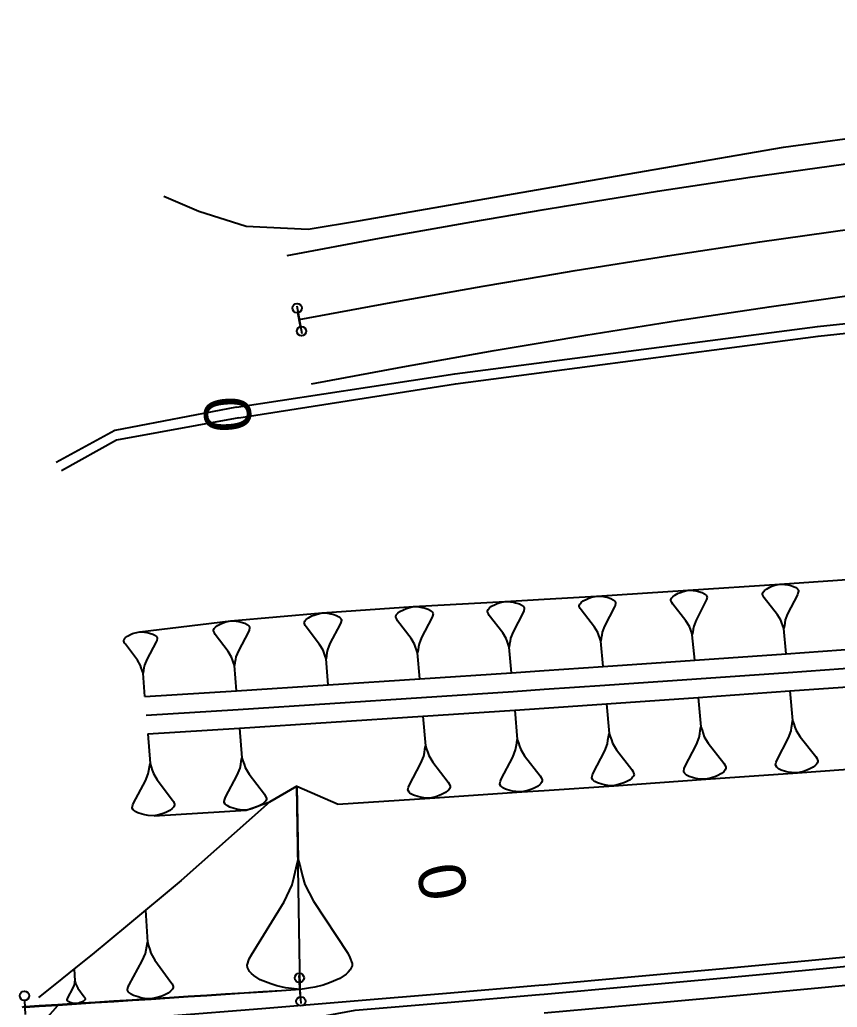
# Model space of a CAD drawing. Extents: x 389565 to 391267, y 804651 to 804848.
# Drawn here: x 390571.9 to 390615.7, y 804731.2 to 804784 of the extents above; entities that cross this region are included whole.
import ezdxf
from ezdxf.enums import TextEntityAlignment as Align

# ---------------------------------------------------------------- set-up
doc = ezdxf.new("R2010")
doc.units = 0
doc.layers.get('0').update_dxf_attribs({"linetype": 'CONTINUOUS'})
doc.styles.add('ARIAL', font='ARIAL.FON')

msp = doc.modelspace()

# ---------------------------------------------------------------- linework, layer by layer
at = {"color": 3}
for p, q in [((390586.7473, 804768.7157), (390587.0287, 804767.2423)), ((390586.98, 804731.3834), (390586.8824, 804732.8802))]:
    msp.add_line(p, q, dxfattribs=at)
at = {"color": 1}
for p, q in [((390586.9593, 804767.6058), (390586.8167, 804768.3522)), ((390586.9559, 804731.7527), (390586.9065, 804732.5109)), ((390572.2362, 804730.7934), (390572.1868, 804731.5516))]:
    msp.add_line(p, q, dxfattribs=at)
at = {"color": 7}
for p, q in [((390612.1886, 804753.7109), (390612.3386, 804753.764)), ((390612.3386, 804753.764), (390612.6038, 804753.828)), ((390612.6038, 804753.828), (390612.8764, 804753.8152)), ((390612.8764, 804753.8152), (390613.0337, 804753.7914)), ((390613.0337, 804753.7914), (390613.1527, 804753.764)), ((390613.1527, 804753.764), (390613.3521, 804753.7055)), ((390606.8812, 804753.1534), (390606.99, 804753.2414)), ((390606.99, 804753.2414), (390607.1759, 804753.3365)), ((390607.1759, 804753.3365), (390607.2882, 804753.3859)), ((390607.2882, 804753.3859), (390607.4391, 804753.4389)), ((390607.4391, 804753.4389), (390607.706, 804753.5026)), ((390607.706, 804753.5026), (390607.9799, 804753.489)), ((390607.9799, 804753.489), (390608.138, 804753.4647)), ((390608.138, 804753.4647), (390608.2575, 804753.4368)), ((390608.2575, 804753.4368), (390608.4578, 804753.3775)), ((390608.4578, 804753.3775), (390608.5808, 804753.311)), ((390608.5808, 804753.311), (390608.623, 804753.2759)), ((390608.623, 804753.2759), (390608.6652, 804753.2409)), ((390608.6652, 804753.2409), (390608.711, 804753.1672)), ((390611.6837, 804753.3139), (390611.7148, 804753.3944)), ((390611.6873, 804753.2755), (390611.6837, 804753.3139)), ((390611.7367, 804753.1639), (390611.6873, 804753.2755)), ((390611.7148, 804753.3944), (390611.7495, 804753.4365)), ((390611.7495, 804753.4365), (390611.7843, 804753.4786)), ((390611.7843, 804753.4786), (390611.8922, 804753.5664)), ((390611.8922, 804753.5664), (390612.077, 804753.6615)), ((390612.077, 804753.6615), (390612.1886, 804753.7109)), ((390613.5497, 804753.2591), (390613.0265, 804752.2401)), ((390613.3521, 804753.7055), (390613.4746, 804753.6396)), ((390613.4746, 804753.6396), (390613.5167, 804753.6049)), ((390613.5167, 804753.6049), (390613.5588, 804753.5701)), ((390613.5807, 804753.3396), (390613.5497, 804753.2591)), ((390613.5588, 804753.5701), (390613.6045, 804753.4969)), ((390613.6082, 804753.4585), (390613.5807, 804753.3396)), ((390613.6045, 804753.4969), (390613.6082, 804753.4585)), ((390597.1762, 804752.6413), (390597.3663, 804752.7374)), ((390597.3663, 804752.7374), (390597.481, 804752.7871)), ((390597.481, 804752.7871), (390597.6351, 804752.8404)), ((390597.6351, 804752.8404), (390597.9075, 804752.9039)), ((390597.9075, 804752.9039), (390598.1867, 804752.8887)), ((390598.1867, 804752.8887), (390598.3478, 804752.8632)), ((390598.3478, 804752.8632), (390598.4694, 804752.8341)), ((390598.4694, 804752.8341), (390598.6733, 804752.7726)), ((390598.6733, 804752.7726), (390598.7984, 804752.7042)), ((390598.7984, 804752.7042), (390598.8413, 804752.6682)), ((390601.8737, 804752.6738), (390601.9056, 804752.7551)), ((390601.9056, 804752.7551), (390601.9409, 804752.7975)), ((390601.9409, 804752.7975), (390601.9763, 804752.8399)), ((390601.9763, 804752.8399), (390602.086, 804752.9283)), ((390602.086, 804752.9283), (390602.2735, 804753.0236)), ((390602.2735, 804753.0236), (390602.3867, 804753.0731)), ((390602.3867, 804753.0731), (390602.5388, 804753.126)), ((390602.5388, 804753.126), (390602.8076, 804753.1895)), ((390602.8076, 804753.1895), (390603.0834, 804753.1751)), ((390603.0834, 804753.1751), (390603.2425, 804753.1503)), ((390603.2425, 804753.1503), (390603.3627, 804753.1219)), ((390603.3627, 804753.1219), (390603.5643, 804753.0617)), ((390603.5643, 804753.0617), (390603.688, 804752.9944)), ((390603.688, 804752.9944), (390603.7304, 804752.959)), ((390603.7304, 804752.959), (390603.7728, 804752.9236)), ((390603.7728, 804752.9236), (390603.8187, 804752.8493)), ((390603.8222, 804752.8104), (390603.7939, 804752.6902)), ((390603.8187, 804752.8493), (390603.8222, 804752.8104)), ((390606.7797, 804752.9881), (390606.8112, 804753.0689)), ((390606.7833, 804752.9495), (390606.7797, 804752.9881)), ((390606.8326, 804752.8372), (390606.7833, 804752.9495)), ((390606.8112, 804753.0689), (390606.8462, 804753.1112)), ((390606.8784, 804752.7635), (390606.8326, 804752.8372)), ((390606.8462, 804753.1112), (390606.8812, 804753.1534)), ((390607.586, 804751.8552), (390606.8784, 804752.7635)), ((390608.6553, 804752.9283), (390608.1268, 804751.9053)), ((390608.6867, 804753.0091), (390608.6553, 804752.9283)), ((390608.7146, 804753.1286), (390608.6867, 804753.0091)), ((390608.711, 804753.1672), (390608.7146, 804753.1286)), ((390611.7825, 804753.0908), (390611.7367, 804753.1639)), ((390612.4886, 804752.1889), (390611.7825, 804753.0908)), ((390587.5664, 804752.1233), (390587.6824, 804752.1729)), ((390587.6824, 804752.1729), (390587.838, 804752.2258)), ((390587.838, 804752.2258), (390588.113, 804752.2885)), ((390588.113, 804752.2885), (390588.3945, 804752.2718)), ((390588.3945, 804752.2718), (390588.5567, 804752.2452)), ((390588.5567, 804752.2452), (390588.6793, 804752.2153)), ((390588.6793, 804752.2153), (390588.8846, 804752.1522)), ((390592.0475, 804752.1008), (390592.0806, 804752.184)), ((390592.0806, 804752.184), (390592.1171, 804752.2273)), ((390592.1171, 804752.2273), (390592.1536, 804752.2706)), ((390592.1536, 804752.2706), (390592.2665, 804752.3606)), ((390592.2665, 804752.3606), (390592.4592, 804752.4574)), ((390592.4592, 804752.4574), (390592.5755, 804752.5074)), ((390592.5755, 804752.5074), (390592.7317, 804752.5609)), ((390592.7317, 804752.5609), (390593.0075, 804752.6246)), ((390593.0075, 804752.6246), (390593.2902, 804752.6085)), ((390593.2902, 804752.6085), (390593.4532, 804752.5822)), ((390593.4532, 804752.5822), (390593.5763, 804752.5525)), ((390593.5763, 804752.5525), (390593.7825, 804752.4897)), ((390593.7825, 804752.4897), (390593.909, 804752.4201)), ((390593.909, 804752.4201), (390593.9523, 804752.3836)), ((390593.9523, 804752.3836), (390593.9956, 804752.3471)), ((390593.9956, 804752.3471), (390594.0423, 804752.2707)), ((390594.0457, 804752.2308), (390594.016, 804752.1078)), ((390594.0423, 804752.2707), (390594.0457, 804752.2308)), ((390596.9605, 804752.3842), (390596.993, 804752.4664)), ((390596.964, 804752.3448), (390596.9605, 804752.3842)), ((390597.0138, 804752.2301), (390596.964, 804752.3448)), ((390596.993, 804752.4664), (390597.029, 804752.5093)), ((390597.0601, 804752.1547), (390597.0138, 804752.2301)), ((390597.029, 804752.5093), (390597.0649, 804752.5521)), ((390597.0649, 804752.5521), (390597.1762, 804752.6413)), ((390598.8724, 804752.3137), (390598.3284, 804751.2734)), ((390598.8413, 804752.6682), (390598.8841, 804752.6323)), ((390598.9048, 804752.3959), (390598.8724, 804752.3137)), ((390598.8841, 804752.6323), (390598.9304, 804752.557)), ((390598.9339, 804752.5176), (390598.9048, 804752.3959)), ((390598.9304, 804752.557), (390598.9339, 804752.5176)), ((390601.8772, 804752.6349), (390601.8737, 804752.6738)), ((390601.9266, 804752.5217), (390601.8772, 804752.6349)), ((390601.9725, 804752.4474), (390601.9266, 804752.5217)), ((390602.6827, 804751.531), (390601.9725, 804752.4474)), ((390603.762, 804752.6089), (390603.2273, 804751.5802)), ((390603.7939, 804752.6902), (390603.762, 804752.6089)), ((390612.6716, 804751.8962), (390612.4886, 804752.1889)), ((390613.0265, 804752.2401), (390612.9021, 804751.9181)), ((390582.5059, 804751.6176), (390582.6931, 804751.7105)), ((390582.6931, 804751.7105), (390582.8061, 804751.7585)), ((390582.8061, 804751.7585), (390582.9577, 804751.8095)), ((390582.9577, 804751.8095), (390583.2254, 804751.8699)), ((390583.2254, 804751.8699), (390583.4993, 804751.8529)), ((390583.4993, 804751.8529), (390583.6571, 804751.8267)), ((390583.6571, 804751.8267), (390583.7762, 804751.7973)), ((390583.7762, 804751.7973), (390583.9758, 804751.7354)), ((390583.9758, 804751.7354), (390584.0981, 804751.6674)), ((390584.0981, 804751.6674), (390584.1399, 804751.6318)), ((390587.1555, 804751.7692), (390587.1887, 804751.8519)), ((390587.1588, 804751.7294), (390587.1555, 804751.7692)), ((390587.2084, 804751.6135), (390587.1588, 804751.7294)), ((390587.1887, 804751.8519), (390587.2251, 804751.895)), ((390587.2251, 804751.895), (390587.2616, 804751.938)), ((390587.2616, 804751.938), (390587.3743, 804752.0274)), ((390587.3743, 804752.0274), (390587.5664, 804752.1233)), ((390589.083, 804751.6884), (390588.5292, 804750.6422)), ((390588.8846, 804752.1522), (390589.0104, 804752.0826)), ((390589.0104, 804752.0826), (390589.0534, 804752.0461)), ((390589.0534, 804752.0461), (390589.0964, 804752.0097)), ((390589.1161, 804751.7712), (390589.083, 804751.6884)), ((390589.0964, 804752.0097), (390589.1427, 804751.9335)), ((390589.146, 804751.8937), (390589.1161, 804751.7712)), ((390589.1427, 804751.9335), (390589.146, 804751.8937)), ((390592.0509, 804752.0609), (390592.0475, 804752.1008)), ((390592.101, 804751.9446), (390592.0509, 804752.0609)), ((390592.1477, 804751.8682), (390592.101, 804751.9446)), ((390592.871, 804750.9252), (390592.1477, 804751.8682)), ((390593.9829, 804752.0246), (390593.4295, 804750.9728)), ((390594.016, 804752.1078), (390593.9829, 804752.0246)), ((390597.7768, 804751.2251), (390597.0601, 804752.1547)), ((390607.7692, 804751.5605), (390607.586, 804751.8552)), ((390608.1268, 804751.9053), (390608.001, 804751.582)), ((390612.7246, 804751.7462), (390612.6716, 804751.8962)), ((390612.7777, 804751.5962), (390612.7246, 804751.7462)), ((390612.8783, 804751.7608), (390612.8545, 804751.6035)), ((390612.9021, 804751.9181), (390612.8783, 804751.7608)), ((390577.6848, 804751.0484), (390577.8582, 804751.1339)), ((390577.8582, 804751.1339), (390577.9628, 804751.178)), ((390577.9628, 804751.178), (390578.1032, 804751.2249)), ((390578.1032, 804751.2249), (390578.3509, 804751.2802)), ((390578.3509, 804751.2802), (390578.6043, 804751.2638)), ((390578.6043, 804751.2638), (390578.7502, 804751.2391)), ((390578.7502, 804751.2391), (390578.8604, 804751.2117)), ((390578.8604, 804751.2117), (390579.0449, 804751.154)), ((390579.0449, 804751.154), (390579.1578, 804751.0907)), ((390582.2924, 804751.3669), (390582.3249, 804751.4474)), ((390582.2955, 804751.3282), (390582.2924, 804751.3669)), ((390582.3435, 804751.2153), (390582.2955, 804751.3282)), ((390582.3249, 804751.4474), (390582.3605, 804751.4892)), ((390582.3884, 804751.141), (390582.3435, 804751.2153)), ((390582.3605, 804751.4892), (390582.3961, 804751.5309)), ((390583.0848, 804750.2236), (390582.3884, 804751.141)), ((390582.3961, 804751.5309), (390582.5059, 804751.6176)), ((390584.1678, 804751.2836), (390583.6264, 804750.267)), ((390584.1399, 804751.6318), (390584.1817, 804751.5962)), ((390584.2003, 804751.3641), (390584.1678, 804751.2836)), ((390584.1817, 804751.5962), (390584.2265, 804751.5219)), ((390584.2296, 804751.4832), (390584.2003, 804751.3641)), ((390584.2265, 804751.5219), (390584.2296, 804751.4832)), ((390587.2547, 804751.5373), (390587.2084, 804751.6135)), ((390587.9728, 804750.5962), (390587.2547, 804751.5373)), ((390597.962, 804750.9237), (390597.7768, 804751.2251)), ((390598.3284, 804751.2734), (390598.1984, 804750.9444)), ((390602.8664, 804751.2339), (390602.6827, 804751.531)), ((390602.9193, 804751.0818), (390602.8664, 804751.2339)), ((390603.0998, 804751.2549), (390603.0749, 804751.0958)), ((390603.2273, 804751.5802), (390603.0998, 804751.2549)), ((390607.8221, 804751.4096), (390607.7692, 804751.5605)), ((390607.8751, 804751.2586), (390607.8221, 804751.4096)), ((390607.9281, 804751.1077), (390607.8751, 804751.2586)), ((390607.9524, 804751.2658), (390607.9281, 804751.1077)), ((390607.9767, 804751.4239), (390607.9524, 804751.2658)), ((390608.001, 804751.582), (390607.9767, 804751.4239)), ((390612.8307, 804751.4462), (390612.7777, 804751.5962)), ((390612.8545, 804751.6035), (390612.8307, 804751.4462)), ((390612.9588, 804750.1016), (390612.8307, 804751.4462)), ((390577.4867, 804750.817), (390577.5169, 804750.8913)), ((390577.4895, 804750.7812), (390577.4867, 804750.817)), ((390577.5336, 804750.6766), (390577.4895, 804750.7812)), ((390577.5169, 804750.8913), (390577.5499, 804750.9299)), ((390577.575, 804750.6078), (390577.5336, 804750.6766)), ((390577.5499, 804750.9299), (390577.583, 804750.9685)), ((390578.2171, 804749.7574), (390577.575, 804750.6078)), ((390577.583, 804750.9685), (390577.6848, 804751.0484)), ((390579.2214, 804750.7356), (390578.7182, 804749.7963)), ((390579.1578, 804751.0907), (390579.1964, 804751.0577)), ((390579.1964, 804751.0577), (390579.235, 804751.0247)), ((390579.2516, 804750.81), (390579.2214, 804750.7356)), ((390579.235, 804751.0247), (390579.2763, 804750.9559)), ((390579.2791, 804750.9201), (390579.2516, 804750.81)), ((390579.2763, 804750.9559), (390579.2791, 804750.9201)), ((390588.158, 804750.2914), (390587.9728, 804750.5962)), ((390588.5292, 804750.6422), (390588.3965, 804750.3111)), ((390593.0578, 804750.6197), (390592.871, 804750.9252)), ((390593.1113, 804750.4635), (390593.0578, 804750.6197)), ((390593.2971, 804750.6401), (390593.2708, 804750.4771)), ((390593.4295, 804750.9728), (390593.2971, 804750.6401)), ((390598.0153, 804750.7696), (390597.962, 804750.9237)), ((390598.0685, 804750.6154), (390598.0153, 804750.7696)), ((390598.1217, 804750.4613), (390598.0685, 804750.6154)), ((390598.1473, 804750.6223), (390598.1217, 804750.4613)), ((390598.1728, 804750.7834), (390598.1473, 804750.6223)), ((390598.1984, 804750.9444), (390598.1728, 804750.7834)), ((390602.9723, 804750.9297), (390602.9193, 804751.0818)), ((390603.0252, 804750.7776), (390602.9723, 804750.9297)), ((390603.0501, 804750.9367), (390603.0252, 804750.7776)), ((390603.148, 804749.416), (390603.0252, 804750.7776)), ((390603.0749, 804751.0958), (390603.0501, 804750.9367)), ((390608.0534, 804749.7558), (390607.9281, 804751.1077)), ((390583.2644, 804749.9265), (390583.0848, 804750.2236)), ((390583.6264, 804750.267), (390583.4964, 804749.9451)), ((390588.2109, 804750.1357), (390588.158, 804750.2914)), ((390588.2638, 804749.98), (390588.2109, 804750.1357)), ((390588.3699, 804750.1489), (390588.3433, 804749.9866)), ((390588.3965, 804750.3111), (390588.3699, 804750.1489)), ((390593.1647, 804750.3073), (390593.1113, 804750.4635)), ((390593.2182, 804750.1511), (390593.1647, 804750.3073)), ((390593.2445, 804750.3141), (390593.2182, 804750.1511)), ((390593.3372, 804748.7548), (390593.2182, 804750.1511)), ((390593.2708, 804750.4771), (390593.2445, 804750.3141)), ((390598.2426, 804749.0824), (390598.1217, 804750.4613)), ((390578.3825, 804749.4822), (390578.2171, 804749.7574)), ((390578.7182, 804749.7963), (390578.5972, 804749.4989)), ((390583.3154, 804749.7749), (390583.2644, 804749.9265)), ((390583.3665, 804749.6233), (390583.3154, 804749.7749)), ((390583.4176, 804749.4716), (390583.3665, 804749.6233)), ((390583.4439, 804749.6295), (390583.4176, 804749.4716)), ((390583.4702, 804749.7873), (390583.4439, 804749.6295)), ((390583.4964, 804749.9451), (390583.4702, 804749.7873)), ((390588.3167, 804749.8243), (390588.2638, 804749.98)), ((390588.3433, 804749.9866), (390588.3167, 804749.8243)), ((390588.4317, 804748.4332), (390588.3167, 804749.8243)), ((390578.4294, 804749.3418), (390578.3825, 804749.4822)), ((390578.4763, 804749.2014), (390578.4294, 804749.3418)), ((390578.5232, 804749.061), (390578.4763, 804749.2014)), ((390578.5479, 804749.207), (390578.5232, 804749.061)), ((390578.6205, 804747.8083), (390578.5232, 804749.061)), ((390578.5726, 804749.3529), (390578.5479, 804749.207)), ((390578.5972, 804749.4989), (390578.5726, 804749.3529)), ((390583.5261, 804748.1178), (390583.4176, 804749.4716)), ((390613.1485, 804748.1106), (390613.2991, 804746.5301)), ((390603.3278, 804747.4241), (390603.4704, 804745.8429)), ((390608.2381, 804747.7643), (390608.3848, 804746.1835)), ((390598.4174, 804747.09), (390598.5561, 804745.5085)), ((390593.5069, 804746.762), (390593.6417, 804745.1801)), ((390613.2711, 804746.3452), (390613.2991, 804746.5301)), ((390613.2991, 804746.5301), (390613.3614, 804746.3538)), ((390583.6859, 804746.1242), (390583.8127, 804744.5416)), ((390603.4416, 804745.6581), (390603.4704, 804745.8429)), ((390603.4704, 804745.8429), (390603.5319, 804745.6663)), ((390608.3279, 804745.8138), (390608.3563, 804745.9986)), ((390608.3563, 804745.9986), (390608.3848, 804746.1835)), ((390608.3848, 804746.1835), (390608.4467, 804746.007)), ((390608.4467, 804746.007), (390608.5086, 804745.8305)), ((390613.069, 804745.5969), (390613.2152, 804745.9753)), ((390613.2152, 804745.9753), (390613.2432, 804746.1602)), ((390613.2432, 804746.1602), (390613.2711, 804746.3452)), ((390613.3614, 804746.3538), (390613.4238, 804746.1775)), ((390613.4238, 804746.1775), (390613.4862, 804746.0011)), ((390613.4862, 804746.0011), (390613.7012, 804745.6571)), ((390578.7753, 804745.8143), (390578.8982, 804744.2315)), ((390598.4974, 804745.1391), (390598.5267, 804745.3238)), ((390598.5267, 804745.3238), (390598.5561, 804745.5085)), ((390598.5561, 804745.5085), (390598.6171, 804745.3317)), ((390598.6171, 804745.3317), (390598.6782, 804745.1549)), ((390603.3838, 804745.2886), (390603.4127, 804745.4734)), ((390603.4127, 804745.4734), (390603.4416, 804745.6581)), ((390603.5319, 804745.6663), (390603.5934, 804745.4897)), ((390603.5934, 804745.4897), (390603.6549, 804745.313)), ((390603.6549, 804745.313), (390603.8682, 804744.9679)), ((390608.1524, 804745.2508), (390608.2995, 804745.6289)), ((390608.2995, 804745.6289), (390608.3279, 804745.8138)), ((390608.5086, 804745.8305), (390608.5705, 804745.654)), ((390608.5705, 804745.654), (390608.7847, 804745.3095)), ((390608.7847, 804745.3095), (390609.6121, 804744.2473)), ((390612.4541, 804744.3991), (390613.069, 804745.5969)), ((390613.7012, 804745.6571), (390614.5313, 804744.597)), ((390593.5523, 804744.6262), (390593.5821, 804744.8108)), ((390593.5821, 804744.8108), (390593.6119, 804744.9955)), ((390593.6119, 804744.9955), (390593.6417, 804745.1801)), ((390593.6417, 804745.1801), (390593.7023, 804745.0032)), ((390593.7023, 804745.0032), (390593.7629, 804744.8262)), ((390593.7629, 804744.8262), (390593.8235, 804744.6493)), ((390598.319, 804744.577), (390598.4681, 804744.9543)), ((390598.4681, 804744.9543), (390598.4974, 804745.1391)), ((390598.6782, 804745.1549), (390598.7392, 804744.9781)), ((390598.7392, 804744.9781), (390598.9516, 804744.6325)), ((390602.6148, 804743.7162), (390603.2357, 804744.9109)), ((390603.2357, 804744.9109), (390603.3838, 804745.2886)), ((390603.8682, 804744.9679), (390604.6929, 804743.9037)), ((390607.5344, 804744.0546), (390608.1524, 804745.2508)), ((390583.7513, 804744.1726), (390583.782, 804744.3571)), ((390583.782, 804744.3571), (390583.8127, 804744.5416)), ((390583.8127, 804744.5416), (390583.8725, 804744.3644)), ((390583.8725, 804744.3644), (390583.9322, 804744.1871)), ((390592.7754, 804743.0577), (390593.4023, 804744.2492)), ((390593.4023, 804744.2492), (390593.5523, 804744.6262)), ((390593.8235, 804744.6493), (390594.0351, 804744.3031)), ((390594.0351, 804744.3031), (390594.8545, 804743.2348)), ((390597.6951, 804743.3839), (390598.319, 804744.577)), ((390598.9516, 804744.6325), (390599.7737, 804743.5662)), ((390609.6121, 804744.2473), (390609.6656, 804744.1612)), ((390612.3853, 804744.1647), (390612.4175, 804744.3045)), ((390612.4175, 804744.3045), (390612.4541, 804744.3991)), ((390614.5313, 804744.597), (390614.585, 804744.511)), ((390614.585, 804744.511), (390614.6431, 804744.3798)), ((390614.6474, 804744.3347), (390614.6108, 804744.2401)), ((390614.6431, 804744.3798), (390614.6474, 804744.3347)), ((390578.8046, 804743.6782), (390578.8358, 804743.8626)), ((390578.8358, 804743.8626), (390578.867, 804744.047)), ((390578.867, 804744.047), (390578.8982, 804744.2315)), ((390578.8982, 804744.2315), (390578.9574, 804744.0541)), ((390578.9574, 804744.0541), (390579.0167, 804743.8767)), ((390579.0167, 804743.8767), (390579.076, 804743.6993)), ((390583.5687, 804743.6119), (390583.7206, 804743.9881)), ((390583.7206, 804743.9881), (390583.7513, 804744.1726)), ((390583.9322, 804744.1871), (390583.9919, 804744.0099)), ((390583.9919, 804744.0099), (390584.2017, 804743.6626)), ((390604.6929, 804743.9037), (390604.7463, 804743.8174)), ((390604.7463, 804743.8174), (390604.8037, 804743.686)), ((390607.465, 804743.8204), (390607.4976, 804743.9601)), ((390607.4692, 804743.7752), (390607.465, 804743.8204)), ((390607.5228, 804743.6891), (390607.4692, 804743.7752)), ((390607.4976, 804743.9601), (390607.5344, 804744.0546)), ((390609.6088, 804743.7914), (390609.4817, 804743.6885)), ((390609.6498, 804743.8408), (390609.6088, 804743.7914)), ((390609.6908, 804743.8902), (390609.6498, 804743.8408)), ((390609.6656, 804744.1612), (390609.7234, 804744.0298)), ((390609.7276, 804743.9847), (390609.6908, 804743.8902)), ((390609.7234, 804744.0298), (390609.7276, 804743.9847)), ((390612.3896, 804744.1196), (390612.3853, 804744.1647)), ((390612.4433, 804744.0336), (390612.3896, 804744.1196)), ((390612.4928, 804743.9927), (390612.4433, 804744.0336)), ((390612.5422, 804743.9519), (390612.4928, 804743.9927)), ((390612.6863, 804743.8745), (390612.5422, 804743.9519)), ((390612.9207, 804743.8056), (390612.6863, 804743.8745)), ((390613.0605, 804743.7734), (390612.9207, 804743.8056)), ((390613.2454, 804743.7454), (390613.0605, 804743.7734)), ((390613.5658, 804743.7304), (390613.2454, 804743.7454)), ((390613.8776, 804743.8057), (390613.5658, 804743.7304)), ((390614.0539, 804743.868), (390613.8776, 804743.8057)), ((390614.1851, 804743.9261), (390614.0539, 804743.868)), ((390614.4023, 804744.0379), (390614.1851, 804743.9261)), ((390614.5291, 804744.1411), (390614.4023, 804744.0379)), ((390614.57, 804744.1906), (390614.5291, 804744.1411)), ((390614.6108, 804744.2401), (390614.57, 804744.1906)), ((390578.016, 804742.1156), (390578.6518, 804743.3024)), ((390578.6518, 804743.3024), (390578.8046, 804743.6782)), ((390579.076, 804743.6993), (390579.285, 804743.3515)), ((390579.285, 804743.3515), (390580.0963, 804742.2771)), ((390582.9359, 804742.4235), (390583.5687, 804743.6119)), ((390584.2017, 804743.6626), (390585.0158, 804742.5902)), ((390594.8545, 804743.2348), (390594.9074, 804743.1482)), ((390597.6245, 804743.15), (390597.6578, 804743.2896)), ((390597.6578, 804743.2896), (390597.6951, 804743.3839)), ((390599.7737, 804743.5662), (390599.8268, 804743.4798)), ((390599.8506, 804743.2087), (390599.8094, 804743.1595)), ((390599.8268, 804743.4798), (390599.8839, 804743.3482)), ((390599.8879, 804743.303), (390599.8506, 804743.2087)), ((390599.8839, 804743.3482), (390599.8879, 804743.303)), ((390602.5448, 804743.4822), (390602.5777, 804743.6218)), ((390602.5489, 804743.437), (390602.5448, 804743.4822)), ((390602.6022, 804743.3507), (390602.5489, 804743.437)), ((390602.5777, 804743.6218), (390602.6148, 804743.7162)), ((390602.6515, 804743.3096), (390602.6022, 804743.3507)), ((390602.7007, 804743.2685), (390602.6515, 804743.3096)), ((390602.8444, 804743.1904), (390602.7007, 804743.2685)), ((390604.3434, 804743.2345), (390604.2119, 804743.1771)), ((390604.5611, 804743.3453), (390604.3434, 804743.2345)), ((390604.6885, 804743.4479), (390604.5611, 804743.3453)), ((390604.7296, 804743.4971), (390604.6885, 804743.4479)), ((390604.7707, 804743.5464), (390604.7296, 804743.4971)), ((390604.8077, 804743.6408), (390604.7707, 804743.5464)), ((390604.8037, 804743.686), (390604.8077, 804743.6408)), ((390607.5721, 804743.6481), (390607.5228, 804743.6891)), ((390607.6215, 804743.6071), (390607.5721, 804743.6481)), ((390607.7654, 804743.5294), (390607.6215, 804743.6071)), ((390607.9996, 804743.46), (390607.7654, 804743.5294)), ((390608.1393, 804743.4274), (390607.9996, 804743.46)), ((390608.3241, 804743.399), (390608.1393, 804743.4274)), ((390608.6445, 804743.3831), (390608.3241, 804743.399)), ((390608.9564, 804743.4576), (390608.6445, 804743.3831)), ((390609.1329, 804743.5195), (390608.9564, 804743.4576)), ((390609.2642, 804743.5773), (390609.1329, 804743.5195)), ((390609.4817, 804743.6885), (390609.2642, 804743.5773)), ((390586.9312, 804732.1318), (390586.764, 804743.0213)), ((390586.764, 804743.0213), (390586.8244, 804739.0921)), ((390592.7043, 804742.824), (390592.7379, 804742.9634)), ((390592.7081, 804742.7788), (390592.7043, 804742.824)), ((390592.761, 804742.6923), (390592.7081, 804742.7788)), ((390592.7379, 804742.9634), (390592.7754, 804743.0577)), ((390592.8101, 804742.6509), (390592.761, 804742.6923)), ((390594.7199, 804742.677), (390594.5016, 804742.5674)), ((390594.8478, 804742.779), (390594.7199, 804742.677)), ((390594.8891, 804742.828), (390594.8478, 804742.779)), ((390594.9305, 804742.8771), (390594.8891, 804742.828)), ((390594.9074, 804743.1482), (390594.9641, 804743.0165)), ((390594.968, 804742.9713), (390594.9305, 804742.8771)), ((390594.9641, 804743.0165), (390594.968, 804742.9713)), ((390597.6285, 804743.1048), (390597.6245, 804743.15)), ((390597.6816, 804743.0184), (390597.6285, 804743.1048)), ((390597.7308, 804742.9772), (390597.6816, 804743.0184)), ((390597.7799, 804742.936), (390597.7308, 804742.9772)), ((390597.9234, 804742.8575), (390597.7799, 804742.936)), ((390598.1573, 804742.7869), (390597.9234, 804742.8575)), ((390598.2968, 804742.7536), (390598.1573, 804742.7869)), ((390598.4815, 804742.7243), (390598.2968, 804742.7536)), ((390598.8018, 804742.7069), (390598.4815, 804742.7243)), ((390599.1141, 804742.7798), (390598.8018, 804742.7069)), ((390599.2909, 804742.8408), (390599.1141, 804742.7798)), ((390599.4225, 804742.8979), (390599.2909, 804742.8408)), ((390599.6405, 804743.0081), (390599.4225, 804742.8979)), ((390599.7682, 804743.1104), (390599.6405, 804743.0081)), ((390599.8094, 804743.1595), (390599.7682, 804743.1104)), ((390603.0784, 804743.1204), (390602.8444, 804743.1904)), ((390603.218, 804743.0875), (390603.0784, 804743.1204)), ((390603.4028, 804743.0586), (390603.218, 804743.0875)), ((390603.7231, 804743.0419), (390603.4028, 804743.0586)), ((390604.0353, 804743.1156), (390603.7231, 804743.0419)), ((390604.2119, 804743.1771), (390604.0353, 804743.1156)), ((390580.0963, 804742.2771), (390580.1486, 804742.1902)), ((390580.1486, 804742.1902), (390580.2043, 804742.058)), ((390582.8636, 804742.1902), (390582.8979, 804742.3295)), ((390582.8672, 804742.145), (390582.8636, 804742.1902)), ((390582.9196, 804742.0582), (390582.8672, 804742.145)), ((390582.8979, 804742.3295), (390582.9359, 804742.4235)), ((390585.0068, 804742.1345), (390584.8784, 804742.0332)), ((390585.0484, 804742.1833), (390585.0068, 804742.1345)), ((390585.0158, 804742.5902), (390585.0683, 804742.5034)), ((390585.09, 804742.2321), (390585.0484, 804742.1833)), ((390585.0683, 804742.5034), (390585.1243, 804742.3714)), ((390585.128, 804742.3262), (390585.09, 804742.2321)), ((390585.1243, 804742.3714), (390585.128, 804742.3262)), ((390592.8591, 804742.6096), (390592.8101, 804742.6509)), ((390593.0024, 804742.5307), (390592.8591, 804742.6096)), ((390593.2361, 804742.4596), (390593.0024, 804742.5307)), ((390593.3755, 804742.4259), (390593.2361, 804742.4596)), ((390593.5602, 804742.3961), (390593.3755, 804742.4259)), ((390593.8804, 804742.3779), (390593.5602, 804742.3961)), ((390594.1929, 804742.45), (390593.8804, 804742.3779)), ((390594.3699, 804742.5106), (390594.1929, 804742.45)), ((390594.5016, 804742.5674), (390594.3699, 804742.5106)), ((390577.9431, 804741.8824), (390577.9778, 804742.0216)), ((390577.9466, 804741.8372), (390577.9431, 804741.8824)), ((390577.9988, 804741.7503), (390577.9466, 804741.8372)), ((390577.9778, 804742.0216), (390578.016, 804742.1156)), ((390578.0476, 804741.7086), (390577.9988, 804741.7503)), ((390578.0963, 804741.6668), (390578.0476, 804741.7086)), ((390578.239, 804741.5869), (390578.0963, 804741.6668)), ((390579.7385, 804741.6123), (390579.6063, 804741.5566)), ((390579.9576, 804741.7204), (390579.7385, 804741.6123)), ((390580.0862, 804741.8213), (390579.9576, 804741.7204)), ((390580.1279, 804741.8701), (390580.0862, 804741.8213)), ((390580.1696, 804741.9188), (390580.1279, 804741.8701)), ((390580.2078, 804742.0128), (390580.1696, 804741.9188)), ((390580.2043, 804742.058), (390580.2078, 804742.0128)), ((390582.9685, 804742.0166), (390582.9196, 804742.0582)), ((390583.0173, 804741.975), (390582.9685, 804742.0166)), ((390583.1602, 804741.8954), (390583.0173, 804741.975)), ((390583.3935, 804741.8231), (390583.1602, 804741.8954)), ((390583.5328, 804741.7888), (390583.3935, 804741.8231)), ((390583.7173, 804741.7581), (390583.5328, 804741.7888)), ((390584.0374, 804741.7382), (390583.7173, 804741.7581)), ((390584.3503, 804741.8088), (390584.0374, 804741.7382)), ((390584.5276, 804741.8685), (390584.3503, 804741.8088)), ((390584.6596, 804741.9246), (390584.5276, 804741.8685)), ((390584.8784, 804742.0332), (390584.6596, 804741.9246)), ((390578.4722, 804741.514), (390578.239, 804741.5869)), ((390578.6113, 804741.4793), (390578.4722, 804741.514)), ((390578.7958, 804741.4482), (390578.6113, 804741.4793)), ((390579.1158, 804741.4275), (390578.7958, 804741.4482)), ((390579.4289, 804741.4973), (390579.1158, 804741.4275)), ((390579.6063, 804741.5566), (390579.4289, 804741.4973)), ((390586.719, 804738.6413), (390586.8244, 804739.0921)), ((390586.8244, 804739.0921), (390586.9435, 804738.6448)), ((390586.6136, 804738.1906), (390586.719, 804738.6413)), ((390586.9435, 804738.6448), (390587.0627, 804738.1975)), ((390586.5082, 804737.7398), (390586.6136, 804738.1906)), ((390587.0627, 804738.1975), (390587.1818, 804737.7501)), ((390586.073, 804736.8348), (390586.5082, 804737.7398)), ((390587.1818, 804737.7501), (390587.6447, 804736.8589)), ((390587.6447, 804736.8589), (390589.4839, 804734.0799)), ((390578.6505, 804736.374), (390578.7572, 804734.6636)), ((390584.3199, 804734.0007), (390586.073, 804736.8348)), ((390578.6472, 804734.068), (390578.6838, 804734.2666)), ((390578.6838, 804734.2666), (390578.7205, 804734.4651)), ((390578.7205, 804734.4651), (390578.7572, 804734.6636)), ((390578.7572, 804734.6636), (390578.8182, 804734.4712)), ((390578.8182, 804734.4712), (390578.8793, 804734.2788)), ((390578.8793, 804734.2788), (390578.9404, 804734.0863)), ((390578.4761, 804733.6649), (390578.6472, 804734.068)), ((390578.9404, 804734.0863), (390579.1602, 804733.7076)), ((390579.1602, 804733.7076), (390580.0183, 804732.5346)), ((390584.1039, 804733.4359), (390584.211, 804733.7744)), ((390584.211, 804733.7744), (390584.3199, 804734.0007)), ((390589.4839, 804734.0799), (390589.5997, 804733.8571)), ((390589.5997, 804733.8571), (390589.7171, 804733.5221)), ((390574.8372, 804733.2517), (390574.8792, 804732.578)), ((390577.7704, 804732.3944), (390578.4761, 804733.6649)), ((390584.1057, 804733.3236), (390584.1039, 804733.4359)), ((390584.2214, 804733.1008), (390584.1057, 804733.3236)), ((390589.61, 804733.1835), (390589.4995, 804733.0696)), ((390589.7188, 804733.4098), (390589.61, 804733.1835)), ((390589.7171, 804733.5221), (390589.7188, 804733.4098)), ((390584.3354, 804732.9903), (390584.2214, 804733.1008)), ((390584.4494, 804732.8797), (390584.3354, 804732.9903)), ((390584.7896, 804732.6604), (390584.4494, 804732.8797)), ((390585.3543, 804732.4445), (390584.7896, 804732.6604)), ((390589.0556, 804732.7259), (390588.4977, 804732.4927)), ((390589.3889, 804732.9556), (390589.0556, 804732.7259)), ((390589.4995, 804733.0696), (390589.3889, 804732.9556)), ((390574.4906, 804731.6843), (390574.7685, 804732.1847)), ((390574.7685, 804732.1847), (390574.8359, 804732.3435)), ((390574.8359, 804732.3435), (390574.8503, 804732.4216)), ((390574.8503, 804732.4216), (390574.8648, 804732.4998)), ((390574.8648, 804732.4998), (390574.8792, 804732.578)), ((390574.8792, 804732.578), (390574.9033, 804732.5022)), ((390574.9033, 804732.5022), (390574.9273, 804732.4264)), ((390574.9273, 804732.4264), (390574.9514, 804732.3507)), ((390574.9514, 804732.3507), (390575.038, 804732.2015)), ((390575.038, 804732.2015), (390575.3759, 804731.7395)), ((390577.6879, 804732.144), (390577.7276, 804732.2936)), ((390577.6909, 804732.0951), (390577.6879, 804732.144)), ((390577.7459, 804732.0004), (390577.6909, 804732.0951)), ((390577.7276, 804732.2936), (390577.7704, 804732.3944)), ((390580.0458, 804732.0948), (390579.9999, 804732.0429)), ((390580.0183, 804732.5346), (390580.0733, 804732.4399)), ((390580.0916, 804732.1467), (390580.0458, 804732.0948)), ((390580.0733, 804732.4399), (390580.1313, 804732.2964)), ((390580.1344, 804732.2475), (390580.0916, 804732.1467)), ((390580.1313, 804732.2964), (390580.1344, 804732.2475)), ((390585.6929, 804732.3374), (390585.3543, 804732.4445)), ((390586.1436, 804732.232), (390585.6929, 804732.3374)), ((390586.9312, 804732.1318), (390586.1436, 804732.232)), ((390587.7153, 804732.2561), (390586.9312, 804732.1318)), ((390588.1626, 804732.3753), (390587.7153, 804732.2561)), ((390588.4977, 804732.4927), (390588.1626, 804732.3753)), ((390574.4581, 804731.5857), (390574.4737, 804731.6446)), ((390574.4593, 804731.5664), (390574.4581, 804731.5857)), ((390574.4809, 804731.5291), (390574.4593, 804731.5664)), ((390574.4737, 804731.6446), (390574.4906, 804731.6843)), ((390575.3867, 804731.5663), (390575.3687, 804731.5459)), ((390575.3759, 804731.7395), (390575.3976, 804731.7022)), ((390575.4048, 804731.5868), (390575.3867, 804731.5663)), ((390575.3976, 804731.7022), (390575.4204, 804731.6457)), ((390575.4216, 804731.6265), (390575.4048, 804731.5868)), ((390575.4204, 804731.6457), (390575.4216, 804731.6265)), ((390577.7978, 804731.9546), (390577.7459, 804732.0004)), ((390577.8497, 804731.9088), (390577.7978, 804731.9546)), ((390578.0024, 804731.8202), (390577.8497, 804731.9088)), ((390578.2529, 804731.7377), (390578.0024, 804731.8202)), ((390578.4025, 804731.698), (390578.2529, 804731.7377)), ((390578.601, 804731.6613), (390578.4025, 804731.698)), ((390578.9462, 804731.6338), (390578.601, 804731.6613)), ((390579.2852, 804731.704), (390578.9462, 804731.6338)), ((390579.4776, 804731.765), (390579.2852, 804731.704)), ((390579.6212, 804731.823), (390579.4776, 804731.765)), ((390579.8594, 804731.936), (390579.6212, 804731.823)), ((390579.9999, 804732.0429), (390579.8594, 804731.936)), ((390574.5014, 804731.5111), (390574.4809, 804731.5291)), ((390574.5218, 804731.493), (390574.5014, 804731.5111)), ((390574.582, 804731.4582), (390574.5218, 804731.493)), ((390574.6806, 804731.4257), (390574.582, 804731.4582)), ((390574.7395, 804731.41), (390574.6806, 804731.4257)), ((390574.8177, 804731.3956), (390574.7395, 804731.41)), ((390574.9537, 804731.3847), (390574.8177, 804731.3956)), ((390575.0872, 804731.4124), (390574.9537, 804731.3847)), ((390575.163, 804731.4364), (390575.0872, 804731.4124)), ((390575.2195, 804731.4593), (390575.163, 804731.4364)), ((390575.3133, 804731.5038), (390575.2195, 804731.4593)), ((390575.3687, 804731.5459), (390575.3133, 804731.5038))]:
    msp.add_line(p, q, dxfattribs=at)
at = {"color": 2, "linetype": 'CONTINUOUS'}
for points in [[(390600, 804774.9897), (390612.81, 804777.212), (390633.022, 804779.958), (390652.389, 804781.928), (390673.028, 804783.342), (390693.079, 804784.006), (390700, 804784.0256)], [(390579.63, 804774.588), (390581.503, 804773.777), (390584.043, 804772.985), (390587.359, 804772.818), (390590.162, 804773.283), (390600, 804774.9897)], [(390600, 804730.8902), (390604.7811, 804731.3156), (390609.7217, 804731.7676), (390614.6612, 804732.2319), (390619.5995, 804732.7086), (390624.5366, 804733.1976), (390629.4724, 804733.699), (390634.407, 804734.2127), (390639.3403, 804734.7387), (390644.2723, 804735.2771), (390649.2029, 804735.8278), (390654.1321, 804736.3908), (390659.0598, 804736.9662), (390663.9861, 804737.5538), (390668.911, 804738.1538), (390673.8343, 804738.7661), (390678.7561, 804739.3907), (390683.6763, 804740.0276), (390688.5949, 804740.6768), (390693.5118, 804741.3383), (390698.4271, 804742.012), (390700, 804742.2316)]]:
    msp.add_lwpolyline(points, dxfattribs=at)
at = {"color": 7, "linetype": 'CONTINUOUS'}
for points in [[(390600, 804773.8705), (390601.09, 804774.0542), (390606.0574, 804774.8472), (390611.0316, 804775.5971), (390616.0121, 804776.3038), (390620.9985, 804776.9672), (390625.9905, 804777.5872), (390630.9877, 804778.1639), (390635.9897, 804778.6973), (390640.9962, 804779.1871), (390646.0067, 804779.6335), (390651.0209, 804780.0364), (390656.0385, 804780.3957), (390661.0589, 804780.7115), (390666.0819, 804780.9837), (390671.1071, 804781.2122), (390676.134, 804781.3972), (390681.1624, 804781.5384), (390686.1919, 804781.636), (390691.2219, 804781.69), (390696.2523, 804781.7003), (390700, 804781.6754)], [(390600, 804766.7718), (390602.2235, 804767.1466), (390607.1309, 804767.93), (390612.045, 804768.6709), (390616.9653, 804769.369), (390621.8915, 804770.0243), (390626.8232, 804770.6369), (390631.7601, 804771.2067), (390636.6847, 804771.8994), (390641.6166, 804772.5494), (390646.5554, 804773.1567), (390651.5008, 804773.7213), (390656.4523, 804774.243), (390661.4095, 804774.7218), (390666.3722, 804775.1576), (390671.34, 804775.5504), (390676.3124, 804775.9), (390681.2891, 804776.2066), (390686.2697, 804776.47), (390691.2539, 804776.6901), (390696.2412, 804776.867), (390700, 804776.9676)], [(390600, 804770.3212), (390601.6567, 804770.6004), (390606.5942, 804771.3886), (390611.5383, 804772.134), (390616.4887, 804772.8364), (390621.445, 804773.4958), (390626.4069, 804774.1121), (390631.3739, 804774.6853), (390636.3457, 804775.2154)], [(390586.2315, 804771.4169), (390591.1766, 804772.339), (390596.1296, 804773.2181), (390600, 804773.8705)], [(390586.888, 804767.979), (390591.8033, 804768.8955), (390596.7263, 804769.7694), (390600, 804770.3212)], [(390587.5445, 804764.5411), (390592.4299, 804765.4521), (390597.323, 804766.3206), (390600, 804766.7718)], [(390600, 804753.0259), (390602.8076, 804753.1895), (390607.706, 804753.5026), (390612.6038, 804753.828), (390617.5018, 804754.1597), (390622.3991, 804754.5059), (390627.26, 804755.213), (390632.1136, 804755.9791), (390636.9784, 804756.6298), (390641.8188, 804757.4958), (390646.6892, 804758.081), (390651.5736, 804758.5444), (390656.4833, 804758.7971), (390661.3987, 804759.0164), (390666.3151, 804759.2422), (390671.2386, 804759.4268), (390676.1637, 804759.6159), (390681.0397, 804760.1979), (390685.9142, 804760.7931), (390690.8026, 804761.2874), (390695.6855, 804761.828), (390700, 804762.3516)], [(390600, 804748.1998), (390603.2379, 804748.4201), (390608.1458, 804748.76), (390613.0537, 804749.1061), (390617.9616, 804749.4582), (390622.8695, 804749.8163), (390627.7775, 804750.1806), (390632.6855, 804750.551), (390637.5936, 804750.9274), (390642.5018, 804751.3099), (390647.4102, 804751.6986), (390652.3186, 804752.0933), (390657.2272, 804752.4942), (390662.1359, 804752.9012), (390667.0448, 804753.3143), (390671.9539, 804753.7335), (390676.8632, 804754.1588), (390681.7727, 804754.5903), (390686.6824, 804755.028), (390691.5924, 804755.4718), (390696.5027, 804755.9217), (390700, 804756.2466)], [(390600, 804747.1977), (390603.3278, 804747.4241), (390608.2381, 804747.7643), (390613.1485, 804748.1106), (390618.0589, 804748.4629), (390622.9693, 804748.8213), (390627.8798, 804749.1859), (390632.7903, 804749.5565), (390637.7009, 804749.9332), (390642.6116, 804750.316), (390647.5224, 804750.7049), (390652.4333, 804751.0999), (390657.3444, 804751.5011), (390662.2556, 804751.9084), (390667.167, 804752.3218), (390672.0785, 804752.7413), (390676.9903, 804753.167), (390681.9023, 804753.5988), (390686.8145, 804754.0367), (390691.727, 804754.4809), (390696.6397, 804754.9311), (390700, 804755.2433)], [(390578.3509, 804751.2802), (390583.2254, 804751.8699), (390588.113, 804752.2885), (390593.0075, 804752.6246), (390597.9075, 804752.9039), (390600, 804753.0259)], [(390600, 804742.7884), (390603.7231, 804743.0419), (390608.6445, 804743.3831), (390613.5658, 804743.7304), (390618.4871, 804744.0838), (390623.4085, 804744.4433), (390628.3299, 804744.8089), (390633.2514, 804745.1807), (390638.1729, 804745.5586), (390643.0945, 804745.9426), (390648.0163, 804746.3327), (390652.9381, 804746.729), (390657.8601, 804747.1314), (390662.7822, 804747.54), (390667.7045, 804747.9547), (390672.627, 804748.3756), (390677.5497, 804748.8027), (390682.4726, 804749.2359), (390687.3957, 804749.6753), (390692.3191, 804750.1209), (390697.2427, 804750.5727), (390700, 804750.8291)], [(390578.6979, 804746.8113), (390583.606, 804747.121), (390588.5141, 804747.4366), (390593.4221, 804747.7584), (390598.33, 804748.0862), (390600, 804748.1998)], [(390578.7753, 804745.8143), (390583.6859, 804746.1242), (390588.5965, 804746.44), (390593.5069, 804746.762), (390598.4174, 804747.09), (390600, 804747.1977)], [(390586.764, 804743.0213), (390585.303, 804742.1714), (390584.3534, 804741.3306), (390583.4038, 804740.4898), (390582.4543, 804739.649), (390581.5047, 804738.8081), (390580.5551, 804737.9673), (390579.6034, 804737.1622), (390578.6505, 804736.374), (390577.6977, 804735.5858), (390576.7448, 804734.7976), (390575.7914, 804734.0184), (390574.8372, 804733.2517), (390573.883, 804732.4849), (390572.9288, 804731.7181)], [(390588.9589, 804742.055), (390593.8804, 804742.3779), (390598.8018, 804742.7069), (390600, 804742.7884)], [(390586.9312, 804732.1318), (390585.9331, 804732.0696), (390584.9349, 804732.0073), (390583.9368, 804731.945), (390582.9387, 804731.8828), (390581.9406, 804731.8205), (390580.9424, 804731.7583), (390579.9443, 804731.696), (390578.9462, 804731.6338), (390577.948, 804731.5715), (390576.9499, 804731.5092), (390575.9518, 804731.447), (390574.9537, 804731.3847), (390573.9555, 804731.3225), (390572.9574, 804731.2602), (390572.2089, 804731.2135)], [(390572.2089, 804731.2135), (390572.1537, 804731.206), (390572.1002, 804731.1907), (390572.0495, 804731.168)], [(390573.0116, 804730.2104), (390575.0027, 804730.3589), (390579.9458, 804730.7365), (390584.888, 804731.1264), (390589.8291, 804731.5287)], [(390573.0559, 804730.7479), (390573.0117, 804730.2119), (390573.9587, 804731.2863)]]:
    msp.add_lwpolyline(points, dxfattribs=at)
at = {"color": 3, "linetype": 'CONTINUOUS'}
for points in [[(390600, 804770.3212), (390601.6567, 804770.6004), (390606.5942, 804771.3886), (390611.5383, 804772.134), (390616.4887, 804772.8364), (390621.445, 804773.4958), (390626.4069, 804774.1121), (390631.3739, 804774.6853), (390636.3457, 804775.2154), (390641.3219, 804775.7023), (390646.3022, 804776.146), (390651.2861, 804776.5465), (390656.2733, 804776.9036), (390661.2634, 804777.2175), (390666.2561, 804777.488), (390671.2509, 804777.7152), (390676.2475, 804777.899), (390681.2455, 804778.0394), (390686.2446, 804778.1364), (390691.2443, 804778.1901), (390696.2443, 804778.2003), (390700, 804778.1754)], [(390586.888, 804767.979), (390591.8033, 804768.8955), (390596.7263, 804769.7694), (390600, 804770.3212)], [(390586.9312, 804732.1318), (390585.9333, 804732.0668), (390584.9354, 804732.0017), (390583.9375, 804731.9367), (390582.9397, 804731.8717), (390581.9418, 804731.8066), (390580.9439, 804731.7416), (390579.946, 804731.6766), (390578.9481, 804731.6115), (390577.9503, 804731.5465), (390576.9524, 804731.4814), (390575.9545, 804731.4164), (390574.9566, 804731.3514), (390573.9587, 804731.2863), (390572.9608, 804731.2213), (390572.2115, 804731.1725)]]:
    msp.add_lwpolyline(points, dxfattribs=at)
at = {"color": 252, "linetype": 'CONTINUOUS'}
for points in [[(390600, 804765.7104), (390614.631, 804767.62), (390633.573, 804769.612), (390653.681, 804771.213), (390672.876, 804772.169), (390693.14, 804772.709), (390700, 804772.7401)], [(390600, 804765.1676), (390614.658, 804767.1), (390633.645, 804769.126), (390672.919, 804771.664), (390693.032, 804772.191), (390700, 804772.2162)], [(390583.519, 804763.296), (390595.216, 804765.086), (390600, 804765.7104)], [(390583.644, 804762.728), (390595.255, 804764.542), (390600, 804765.1676)], [(390583.519, 804763.296), (390577.005, 804762.041), (390573.871, 804760.339)], [(390583.644, 804762.728), (390577.106, 804761.537), (390574.149, 804759.893)]]:
    msp.add_lwpolyline(points, dxfattribs=at)
at = {"color": 1, "linetype": 'CONTINUOUS'}
for points in [[(390600, 804749.2019), (390603.148, 804749.416), (390608.0534, 804749.7558), (390612.9588, 804750.1016), (390617.8643, 804750.4534), (390622.7697, 804750.8114), (390627.6752, 804751.1754), (390632.5807, 804751.5455), (390637.4864, 804751.9216), (390642.3921, 804752.3039), (390647.2979, 804752.6923), (390652.2039, 804753.0867), (390657.11, 804753.4873), (390662.0162, 804753.894), (390666.9226, 804754.3068), (390671.8292, 804754.7257), (390676.736, 804755.1507), (390681.6431, 804755.5819), (390686.5503, 804756.0192), (390691.4579, 804756.4627), (390696.3656, 804756.9123), (390700, 804757.2498)], [(390578.6205, 804747.8083), (390583.5261, 804748.1178), (390588.4317, 804748.4332), (390593.3372, 804748.7548), (390598.2426, 804749.0824), (390600, 804749.2019)], [(390600, 804732.3962), (390604.6463, 804732.8095), (390609.5832, 804733.2612), (390614.519, 804733.7251), (390619.4535, 804734.2015), (390624.3869, 804734.6901), (390629.319, 804735.1911), (390634.2498, 804735.7044), (390639.1794, 804736.2301), (390644.1076, 804736.768), (390649.0345, 804737.3183), (390653.96, 804737.8809), (390658.884, 804738.4558), (390663.8066, 804739.043), (390668.7277, 804739.6426), (390673.6473, 804740.2544), (390678.5654, 804740.8785), (390683.4819, 804741.5149), (390688.3967, 804742.1636), (390693.31, 804742.8246), (390698.2215, 804743.4979), (390700, 804743.7462)], [(390600, 804731.8942), (390604.6913, 804732.3115), (390609.6294, 804732.7633), (390614.5664, 804733.2274), (390619.5022, 804733.7038), (390624.4368, 804734.1926), (390629.3701, 804734.6937), (390634.3022, 804735.2072), (390639.233, 804735.7329), (390644.1625, 804736.271), (390649.0906, 804736.8215), (390654.0173, 804737.3842), (390658.9426, 804737.9593), (390663.8665, 804738.5466), (390668.7888, 804739.1463), (390673.7097, 804739.7583), (390678.6289, 804740.3826), (390683.5467, 804741.0191), (390688.4628, 804741.668), (390693.3773, 804742.3292), (390698.2901, 804743.0026), (390700, 804743.2413)], [(390579.1158, 804741.4275), (390584.0374, 804741.7382), (390585.303, 804742.1714), (390586.764, 804743.0213), (390588.959, 804742.055)], [(390573.0116, 804730.2104), (390575.0027, 804730.359), (390579.9458, 804730.7365), (390584.888, 804731.1264), (390589.8291, 804731.5287), (390594.7693, 804731.9433), (390599.7083, 804732.3702), (390600, 804732.3962)], [(390574.0884, 804729.2877), (390575.0776, 804729.3618), (390580.0232, 804729.7395), (390584.9679, 804730.1296), (390589.8703, 804731.0304), (390594.8117, 804731.4451), (390599.752, 804731.8721), (390600, 804731.8942)]]:
    msp.add_lwpolyline(points, dxfattribs=at)
at = {"color": 1}
for centre, radius in [((390586.7699, 804768.5975), 0.2497), ((390587.0057, 804767.3625), 0.2477), ((390586.8902, 804732.7601), 0.2497), ((390572.1706, 804731.8008), 0.2497), ((390586.972, 804731.5055), 0.2477)]:
    msp.add_circle(centre, radius, dxfattribs=at)

# ---------------------------------------------------------------- texts
at = {"color": 2, "style": 'ARIAL'}
for rotation, p in [(93.729, (390581.8617, 804761.8651)), (280.811, (390595.5847, 804739.0976))]:
    msp.add_text('0', height=2.5, rotation=rotation, dxfattribs=at).set_placement(p, align=Align.TOP_LEFT)

doc.saveas('drawing.dxf')
